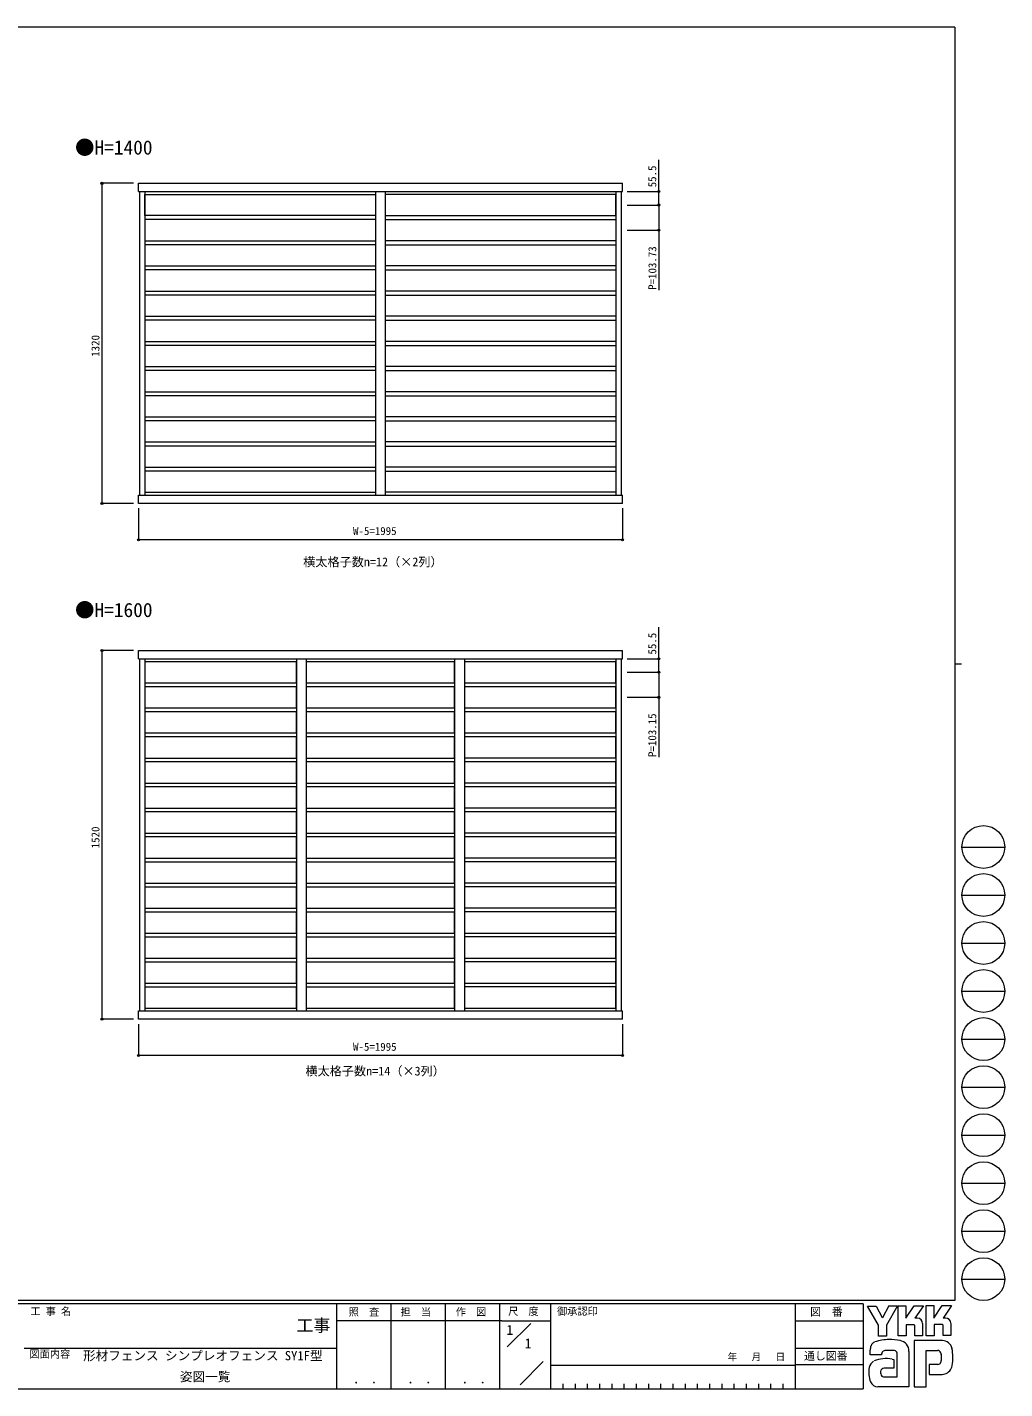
# Model space of a CAD drawing. Units: millimetres, scale not verified. Extents: x -3967 to 3967, y -2821 to 2821.
# Drawn here: x -62 to 3967, y -2821 to 2793 of the extents above; entities that cross this region are included whole.
import ezdxf
from ezdxf.enums import TextEntityAlignment as Align

# ---------------------------------------------------------------- set-up
doc = ezdxf.new("R2010")
doc.units = ezdxf.units.MM
doc.header["$LTSCALE"] = 10
doc.layers.add('0-0_0', color=3, linetype='Continuous')
for name, color, linetype, lineweight in [('0-1_USER1', 4, 'Continuous', 9), ('0-2_YKK_ZWAK', 6, 'Continuous', 9), ('0-3_YKK_11', 7, 'Continuous', 9)]:
    doc.layers.add(name, color=color, linetype=linetype, lineweight=lineweight)
doc.styles.add('ＭＳ ゴシック', font='')
doc.styles.get('ＭＳ ゴシック').set_extended_font_data('MS Gothic')

msp = doc.modelspace()

# ---------------------------------------------------------------- linework, layer by layer
at = {"layer": '0-1_USER1'}
for p, q in [((396.04, 2115.4), (396.04, 2149.4)), ((396.04, 2149.4), (2391.04, 2149.4)), ((2391.04, 2115.4), (2391.04, 2149.4)), ((396.04, 2115.4), (2391.04, 2115.4)), ((401.04, 2115.4), (401.04, 863.4)), ((423.04, 2115.4), (423.04, 863.4)), ((1373.54, 2115.4), (1373.54, 863.4)), ((1413.54, 2115.4), (1413.54, 863.4)), ((2364.04, 2115.4), (2364.04, 863.4)), ((2386.04, 2115.4), (2386.04, 863.4)), ((396.04, 863.4), (2391.04, 863.4)), ((396.04, 829.4), (396.04, 863.4)), ((2391.04, 829.4), (2391.04, 863.4)), ((2391.04, 829.4), (396.04, 829.4)), ((396.04, 188.74), (396.04, 222.74)), ((396.04, 222.74), (2391.04, 222.74)), ((396.04, 188.74), (2391.04, 188.74)), ((401.04, 188.74), (401.04, -1263.26)), ((423.04, 188.74), (423.04, -1263.26)), ((1047.54, 188.74), (1047.54, -1263.26)), ((1087.54, 188.74), (1087.54, -1263.26)), ((1699.54, 188.74), (1699.54, -1263.26)), ((1739.54, 188.74), (1739.54, -1263.26)), ((2364.04, 188.74), (2364.04, -1263.26)), ((2386.04, 188.74), (2386.04, -1263.26)), ((2391.04, 188.74), (2391.04, 222.74)), ((396.04, -1263.26), (2391.04, -1263.26)), ((396.04, -1297.26), (396.04, -1263.26)), ((2391.04, -1297.26), (2391.04, -1263.26)), ((2391.04, -1297.26), (396.04, -1297.26))]:
    msp.add_line(p, q, dxfattribs=at)
for points in [[(1373.54, 2016.4), (423.04, 2016.4), (423.04, 2103.4), (1373.54, 2103.4)], [(1413.54, 2016.4), (2364.04, 2016.4), (2364.04, 2103.4), (1413.54, 2103.4)], [(1373.54, 1999.67), (423.04, 1999.67), (423.04, 1912.67), (1373.54, 1912.67)], [(1413.54, 1999.67), (2364.04, 1999.67), (2364.04, 1912.67), (1413.54, 1912.67)], [(1373.54, 1895.94), (423.04, 1895.94), (423.04, 1808.94), (1373.54, 1808.94)], [(1413.54, 1895.94), (2364.04, 1895.94), (2364.04, 1808.94), (1413.54, 1808.94)], [(1373.54, 1792.22), (423.04, 1792.22), (423.04, 1705.22), (1373.54, 1705.22)], [(1413.54, 1792.22), (2364.04, 1792.22), (2364.04, 1705.22), (1413.54, 1705.22)], [(1373.54, 1688.49), (423.04, 1688.49), (423.04, 1601.49), (1373.54, 1601.49)], [(1413.54, 1688.49), (2364.04, 1688.49), (2364.04, 1601.49), (1413.54, 1601.49)], [(1373.54, 1584.76), (423.04, 1584.76), (423.04, 1497.76), (1373.54, 1497.76)], [(1413.54, 1584.76), (2364.04, 1584.76), (2364.04, 1497.76), (1413.54, 1497.76)], [(1373.54, 1481.04), (423.04, 1481.04), (423.04, 1394.04), (1373.54, 1394.04)], [(1413.54, 1481.04), (2364.04, 1481.04), (2364.04, 1394.04), (1413.54, 1394.04)], [(1373.54, 1377.31), (423.04, 1377.31), (423.04, 1290.31), (1373.54, 1290.31)], [(1413.54, 1377.31), (2364.04, 1377.31), (2364.04, 1290.31), (1413.54, 1290.31)], [(1373.54, 1273.58), (423.04, 1273.58), (423.04, 1186.58), (1373.54, 1186.58)], [(1413.54, 1273.58), (2364.04, 1273.58), (2364.04, 1186.58), (1413.54, 1186.58)], [(1373.54, 1169.85), (423.04, 1169.85), (423.04, 1082.85), (1373.54, 1082.85)], [(1413.54, 1169.85), (2364.04, 1169.85), (2364.04, 1082.85), (1413.54, 1082.85)], [(1373.54, 1066.13), (423.04, 1066.13), (423.04, 979.13), (1373.54, 979.13)], [(1413.54, 1066.13), (2364.04, 1066.13), (2364.04, 979.13), (1413.54, 979.13)], [(1373.54, 962.4), (423.04, 962.4), (423.04, 875.4), (1373.54, 875.4)], [(1413.54, 962.4), (2364.04, 962.4), (2364.04, 875.4), (1413.54, 875.4)], [(422.54, 89.24), (1047.04, 89.24), (1047.04, 176.24), (422.54, 176.24)], [(1087.54, 89.24), (1699.04, 89.24), (1699.04, 176.24), (1087.54, 176.24)], [(1739.54, 89.74), (2364.04, 89.74), (2364.04, 176.74), (1739.54, 176.74)], [(422.54, -13.92), (1047.04, -13.92), (1047.04, 73.08), (422.54, 73.08)], [(1087.54, -13.92), (1699.04, -13.92), (1699.04, 73.08), (1087.54, 73.08)], [(1739.54, -13.42), (2364.04, -13.42), (2364.04, 73.58), (1739.54, 73.58)], [(422.54, -117.07), (1047.04, -117.07), (1047.04, -30.07), (422.54, -30.07)], [(1087.54, -117.07), (1699.04, -117.07), (1699.04, -30.07), (1087.54, -30.07)], [(1739.54, -116.57), (2364.04, -116.57), (2364.04, -29.57), (1739.54, -29.57)], [(422.54, -220.23), (1047.04, -220.23), (1047.04, -133.23), (422.54, -133.23)], [(1087.54, -220.23), (1699.04, -220.23), (1699.04, -133.23), (1087.54, -133.23)], [(1739.54, -219.73), (2364.04, -219.73), (2364.04, -132.73), (1739.54, -132.73)], [(422.54, -323.38), (1047.04, -323.38), (1047.04, -236.38), (422.54, -236.38)], [(1087.54, -323.38), (1699.04, -323.38), (1699.04, -236.38), (1087.54, -236.38)], [(1739.54, -322.88), (2364.04, -322.88), (2364.04, -235.88), (1739.54, -235.88)], [(422.54, -426.53), (1047.04, -426.53), (1047.04, -339.53), (422.54, -339.53)], [(1087.54, -426.53), (1699.04, -426.53), (1699.04, -339.53), (1087.54, -339.53)], [(1739.54, -426.03), (2364.04, -426.03), (2364.04, -339.03), (1739.54, -339.03)], [(422.54, -529.69), (1047.04, -529.69), (1047.04, -442.69), (422.54, -442.69)], [(1087.54, -529.69), (1699.04, -529.69), (1699.04, -442.69), (1087.54, -442.69)], [(1739.54, -529.19), (2364.04, -529.19), (2364.04, -442.19), (1739.54, -442.19)], [(422.54, -632.84), (1047.04, -632.84), (1047.04, -545.84), (422.54, -545.84)], [(1087.54, -632.84), (1699.04, -632.84), (1699.04, -545.84), (1087.54, -545.84)], [(1739.54, -632.34), (2364.04, -632.34), (2364.04, -545.34), (1739.54, -545.34)], [(422.54, -735.99), (1047.04, -735.99), (1047.04, -648.99), (422.54, -648.99)], [(1087.54, -735.99), (1699.04, -735.99), (1699.04, -648.99), (1087.54, -648.99)], [(1739.54, -735.49), (2364.04, -735.49), (2364.04, -648.49), (1739.54, -648.49)], [(422.54, -839.15), (1047.04, -839.15), (1047.04, -752.15), (422.54, -752.15)], [(1087.54, -839.15), (1699.04, -839.15), (1699.04, -752.15), (1087.54, -752.15)], [(1739.54, -838.65), (2364.04, -838.65), (2364.04, -751.65), (1739.54, -751.65)], [(422.54, -942.3), (1047.04, -942.3), (1047.04, -855.3), (422.54, -855.3)], [(1087.54, -942.3), (1699.04, -942.3), (1699.04, -855.3), (1087.54, -855.3)], [(1739.54, -941.8), (2364.04, -941.8), (2364.04, -854.8), (1739.54, -854.8)], [(422.54, -1045.46), (1047.04, -1045.46), (1047.04, -958.46), (422.54, -958.46)], [(1087.54, -1045.46), (1699.04, -1045.46), (1699.04, -958.46), (1087.54, -958.46)], [(1739.54, -1044.96), (2364.04, -1044.96), (2364.04, -957.96), (1739.54, -957.96)], [(422.54, -1148.61), (1047.04, -1148.61), (1047.04, -1061.61), (422.54, -1061.61)], [(1087.54, -1148.61), (1699.04, -1148.61), (1699.04, -1061.61), (1087.54, -1061.61)], [(1739.54, -1148.11), (2364.04, -1148.11), (2364.04, -1061.11), (1739.54, -1061.11)], [(422.54, -1251.76), (1047.04, -1251.76), (1047.04, -1164.76), (422.54, -1164.76)], [(1087.54, -1251.76), (1699.04, -1251.76), (1699.04, -1164.76), (1087.54, -1164.76)], [(1739.54, -1251.26), (2364.04, -1251.26), (2364.04, -1164.26), (1739.54, -1164.26)]]:
    msp.add_lwpolyline(points, dxfattribs=at)
at = {"layer": '0-2_YKK_ZWAK'}
for p, q in [((376.04, 2149.4), (245.04, 2149.4)), ((246.04, 829.4), (246.04, 2149.4)), ((2411.04, 2115.4), (2542.04, 2115.4)), ((2411.04, 2059.9), (2542.04, 2059.9)), ((2411.04, 2059.9), (2542.47, 2059.9)), ((2411.04, 1956.17), (2542.47, 1956.17)), ((376.04, 829.4), (245.04, 829.4)), ((396.04, 809.4), (396.04, 678.4)), ((2391.04, 809.4), (2391.04, 678.4)), ((2391.04, 679.4), (396.04, 679.4)), ((376.04, 222.74), (245.04, 222.74)), ((246.04, -1297.26), (246.04, 222.74)), ((2411.04, 188.74), (2542.04, 188.74)), ((2411.04, 133.24), (2542.04, 133.24)), ((2411.04, 133.24), (2542.04, 133.24)), ((2411.04, 30.08), (2542.04, 30.08)), ((376.04, -1297.26), (245.04, -1297.26)), ((396.04, -1317.26), (396.04, -1448.26)), ((2391.04, -1317.26), (2391.04, -1448.26)), ((2391.04, -1447.26), (396.04, -1447.26))]:
    msp.add_line(p, q, dxfattribs=at)
for points in [[(2541.04, 2059.9), (2541.04, 2115.4), (2541.04, 2246.53)], [(2541.47, 2059.9), (2541.47, 1956.17), (2541.47, 1709.5)], [(2541.04, 133.24), (2541.04, 188.74), (2541.04, 319.87)], [(2541.04, 133.24), (2541.04, 30.08), (2541.04, -216.58)]]:
    msp.add_lwpolyline(points, dxfattribs=at)
for centre in [(246.04, 2149.4), (2541.04, 2115.4), (2541.04, 2059.9), (2541.47, 2059.9), (2541.47, 1956.17), (246.04, 829.4), (396.04, 679.4), (2391.04, 679.4), (246.04, 222.74), (2541.04, 188.74), (2541.04, 133.24), (2541.04, 133.24), (2541.04, 30.08), (246.04, -1297.26), (396.04, -1447.26), (2391.04, -1447.26)]:
    msp.add_circle(centre, 4.25, dxfattribs=at)
at = {"layer": '0-3_YKK_11'}
for p, q in [((3760.92, 2793), (-3939.08, 2793)), ((3760.92, 2793), (3760.92, -2457)), ((3760.92, 168), (3788.92, 168)), ((3790.68, -587.16), (3967.08, -587.16)), ((3790.68, -785.12), (3967.08, -785.12)), ((3790.68, -983.08), (3967.08, -983.08)), ((3790.68, -1181.04), (3967.08, -1181.04)), ((3790.68, -1379), (3967.08, -1379)), ((3790.68, -1576.96), (3967.08, -1576.96)), ((3790.68, -1774.92), (3967.08, -1774.92)), ((3790.68, -1972.88), (3967.08, -1972.88)), ((3790.68, -2170.84), (3967.08, -2170.84)), ((3790.68, -2368.8), (3967.08, -2368.8)), ((3760.92, -2457), (-3939.08, -2457)), ((3382.92, -2471), (-3939.08, -2471)), ((1212.92, -2471), (1212.92, -2821)), ((1436.92, -2471), (1436.92, -2821)), ((1660.92, -2471), (1660.92, -2821)), ((1884.92, -2471), (1884.92, -2821)), ((2094.92, -2471), (2094.92, -2821)), ((3102.91, -2471), (3102.91, -2821)), ((3382.92, -2471), (3382.92, -2821)), ((3447.24, -2558.99), (3401.29, -2480.06)), ((3401.29, -2480.06), (3436.42, -2480.06)), ((3436.42, -2480.06), (3461.56, -2527.09)), ((3489.28, -2478.98), (3463.72, -2528.71)), ((3525.54, -2478.98), (3480.21, -2559.26)), ((3489.28, -2478.98), (3525.54, -2478.98)), ((3527.51, -2603.31), (3527.51, -2479.25)), ((3527.51, -2479.25), (3559.68, -2479.25)), ((3559.68, -2530.23), (3593.47, -2478.71)), ((3559.68, -2479.25), (3559.68, -2530.23)), ((3593.47, -2478.71), (3631.72, -2478.71)), ((3631.72, -2478.71), (3596.32, -2530.06)), ((3642.66, -2602.23), (3642.66, -2478.17)), ((3642.66, -2478.17), (3675.37, -2478.17)), ((3675.37, -2530.08), (3709.69, -2478.17)), ((3675.37, -2478.17), (3675.37, -2530.08)), ((3709.69, -2478.17), (3747.53, -2478.17)), ((3743.75, -2484.65), (3712.53, -2529.25)), ((3747.53, -2478.17), (3743.75, -2484.65)), ((1894.76, -2540.99), (1212.92, -2540.99)), ((1894.76, -2540.99), (2094.92, -2540.99)), ((1916.62, -2648.36), (2013.55, -2551.43)), ((3102.91, -2541), (3382.92, -2541)), ((3447.24, -2603.58), (3447.24, -2558.99)), ((3461.56, -2527.09), (3463.72, -2528.71)), ((3480.21, -2559.26), (3480.21, -2603.58)), ((3592.66, -2556.82), (3560.76, -2556.82)), ((3560.76, -2556.82), (3560.76, -2603.31)), ((3596.98, -2558.45), (3592.66, -2556.82)), ((3606.71, -2530.06), (3596.32, -2530.06)), ((3596.98, -2602.5), (3596.98, -2558.45)), ((3628.33, -2551.69), (3628.33, -2602.5)), ((3722.92, -2529.25), (3712.53, -2529.25)), ((3712.94, -2601.96), (3712.94, -2558.17)), ((3744.56, -2551.69), (3744.56, -2601.96)), ((3480.21, -2603.58), (3447.24, -2603.58)), ((3560.76, -2603.31), (3527.51, -2603.31)), ((3593.2, -2621.96), (3593.2, -2813.06)), ((3709.15, -2621.96), (3593.2, -2621.96)), ((3628.33, -2602.5), (3596.98, -2602.5)), ((3676.72, -2602.23), (3642.66, -2602.23)), ((3712.94, -2601.46), (3713.44, -2601.96)), ((3744.56, -2601.96), (3712.94, -2601.96)), ((-75.08, -2652.99), (1212.92, -2652.99)), ((3102.91, -2652.99), (3382.92, -2652.99)), ((3512.38, -2663.05), (3475.4, -2663.75)), ((3523.19, -2771.71), (3523.19, -2674.4)), ((3572.11, -2666.83), (3572.11, -2812.79)), ((3643.47, -2813.06), (3643.47, -2663.59)), ((3643.47, -2663.59), (3689.96, -2663.59)), ((3704.65, -2678.56), (3704.83, -2704.91)), ((1969.64, -2804.45), (2064.88, -2709.21)), ((2094.92, -2723), (3102.91, -2723)), ((3382.92, -2722.99), (3102.91, -2722.99)), ((3509.67, -2736.3), (3469.73, -2736.35)), ((3502.65, -2698.73), (3509.67, -2700.35)), ((3509.67, -2700.35), (3509.67, -2736.3)), ((3691.04, -2720.89), (3655.63, -2720.89)), ((3655.63, -2720.89), (3655.63, -2762.25)), ((2145.32, -2800), (2145.32, -2821)), ((2195.72, -2800), (2195.72, -2821)), ((2246.12, -2800), (2246.12, -2821)), ((2296.52, -2800), (2296.52, -2821)), ((2346.92, -2800), (2346.92, -2821)), ((2397.32, -2800), (2397.32, -2821)), ((2447.72, -2800), (2447.72, -2821)), ((2498.12, -2800), (2498.12, -2821)), ((2548.52, -2800), (2548.52, -2821)), ((2598.92, -2800), (2598.92, -2821)), ((2649.32, -2800), (2649.32, -2821)), ((2699.72, -2800), (2699.72, -2821)), ((2750.12, -2800), (2750.12, -2821)), ((2800.52, -2800), (2800.52, -2821)), ((2850.92, -2800), (2850.92, -2821)), ((2901.32, -2800), (2901.32, -2821)), ((2951.72, -2800), (2951.72, -2821)), ((3002.11, -2800), (3002.11, -2821)), ((3052.51, -2800), (3052.51, -2821)), ((3466.97, -2771.71), (3523.19, -2771.71)), ((3518.86, -2771.71), (3522.38, -2771.71)), ((3523.19, -2771.7), (3523.2, -2771.71)), ((3655.63, -2762.25), (3708.88, -2762.25)), ((3708.88, -2762.25), (3719.69, -2759.82)), ((-3939.08, -2821), (3382.92, -2821)), ((3458.59, -2813.6), (3443.72, -2813.6)), ((3568.87, -2813.33), (3458.59, -2813.6)), ((3572.11, -2812.79), (3568.87, -2813.33)), ((3593.2, -2813.06), (3635.63, -2813.06)), ((3635.63, -2813.06), (3643.47, -2813.06))]:
    msp.add_line(p, q, dxfattribs=at)
for points in [[(3712.94, -2558.17), (3708.61, -2556.55), (3676.72, -2556.55), (3676.72, -2602.23)], [(3458.59, -2681.7), (3412.1, -2681.7), (3412.1, -2662.41)]]:
    msp.add_lwpolyline(points, dxfattribs=at)
for centre in [(3878.88, -587.16), (3878.88, -785.12), (3878.88, -983.08), (3878.88, -1181.04), (3878.88, -1379), (3878.88, -1576.96), (3878.88, -1774.92), (3878.88, -1972.88), (3878.88, -2170.84), (3878.88, -2368.8)]:
    msp.add_circle(centre, 88.2, dxfattribs=at)
for centre, radius, start, end in [((3606.71, -2551.69), 21.62, 0.00166, 89.99604), ((3722.92, -2550.88), 21.62, 0.00166, 89.99604), ((3438.98, -2651.55), 24.44, 109.02127, 161.51264), ((3490.14, -2795.01), 176.8, 89.89165, 109.30848), ((3495.33, -2825.63), 207.48, 78.7801, 91.46938), ((3528.22, -2665.96), 44.48, 40.66422, 80.31694), ((3526.01, -2665.85), 46.12, 358.78059, 38.76563), ((3707.64, -2665.4), 43.41, 14.44572, 87.08746), ((3462.51, -2662.66), 50.37, 158.41083, 179.71775), ((3479.67, -2681.07), 21.09, 138.46382, 181.71359), ((3474.07, -2680.71), 17.01, 85.50551, 126.78038), ((3507.48, -2678.54), 16.25, 14.7552, 72.44995), ((3691.57, -2675.79), 12.29, 16.43123, 96.91661), ((3668.23, -2683.08), 36.73, 4.93423, 17.03552), ((3544.58, -2692.87), 208.6, 350.99027, 10.67625), ((3517.41, -2754.95), 110.83, 168.76372, 199.80079), ((3447.19, -2740.27), 39.08, 121.82711, 169.08475), ((3478.12, -2829.54), 133.09, 79.38098, 112.05825), ((3478.74, -2754.28), 23.68, 171.08203, 216.71923), ((3469.82, -2750.79), 14.45, 90.33953, 178.03639), ((3691.05, -2707.84), 13.06, 269.95468, 342.90145), ((3668.02, -2701.41), 36.97, 343.6902, 354.75362), ((3708.27, -2718.45), 42.91, 285.44291, 349.90448), ((3447.32, -2775.43), 38.23, 207.31435, 263.59464), ((3469.42, -2756.65), 15.26, 230.9728, 260.75491)]:
    msp.add_arc(centre, radius, start, end, dxfattribs=at)

# ---------------------------------------------------------------- texts
at = {"layer": '0-0_0', "style": 'ＭＳ ゴシック'}
for s, height, p in [('●H=1400', 58.65, (135.03, 2250.24)), ('横太格子数n=12（×2列）', 36.66, (1075.38, 559.11)), ('●H=1600', 58.65, (135.03, 343.27)), ('横太格子数n=14（×3列）', 36.66, (1084.61, -1540.3)), ('1', 41.06, (1912.92, -2610.99)), ('1', 41.06, (1988.25, -2666.99)), ('形材フェンス シンプレオフェンス SY1F型', 38.12, (167.68, -2714.93)), ('姿図一覧', 38.12, (567.04, -2801.59))]:
    msp.add_text(s, height=height, dxfattribs=at).set_placement(p, align=Align.BOTTOM_LEFT)
at = {"layer": '0-2_YKK_ZWAK', "style": 'ＭＳ ゴシック'}
for s, p in [('55.5', (2540.38, 2133.07)), ('P=103.73', (2540.81, 1710.17)), ('1320', (245.38, 1434.2)), ('55.5', (2540.38, 206.4)), ('P=103.15', (2540.38, -215.92)), ('1520', (245.38, -592.46))]:
    msp.add_text(s, height=32.99, rotation=90, dxfattribs=at).set_placement(p, align=Align.BOTTOM_LEFT)
for p in [(1280.74, 689.4), (1280.74, -1437.26)]:
    msp.add_text('W-5=1995', height=32.99, dxfattribs=at).set_placement(p, align=Align.BOTTOM_LEFT)
at = {"layer": '0-3_YKK_11', "style": 'ＭＳ ゴシック'}
for s, height, p in [('工 事 名', 30.79, (-48.96, -2526.33)), ('照  査', 30.79, (1262.81, -2528.8)), ('担  当', 30.79, (1476.46, -2528.8)), ('作  図', 30.79, (1704.12, -2528.62)), ('尺  度', 30.79, (1920.04, -2526.37)), ('御承認印', 30.79, (2121.59, -2526.33)), ('図\u3000番', 32.84, (3164.89, -2529.62)), ('工事', 51.32, (1047.23, -2600.56)), ('図面内容', 30.79, (-52.91, -2702.48)), ('年   月   日', 29.03, (2824.68, -2712.69)), ('通し図番', 32.84, (3139.71, -2711.85)), (' ． ．', 35.92, (1257.47, -2810.46)), (' ． ．', 35.92, (1481.47, -2810.46)), (' ． ．', 35.92, (1705.47, -2810.46))]:
    msp.add_text(s, height=height, dxfattribs=at).set_placement(p, align=Align.BOTTOM_LEFT)

doc.saveas('drawing.dxf')
